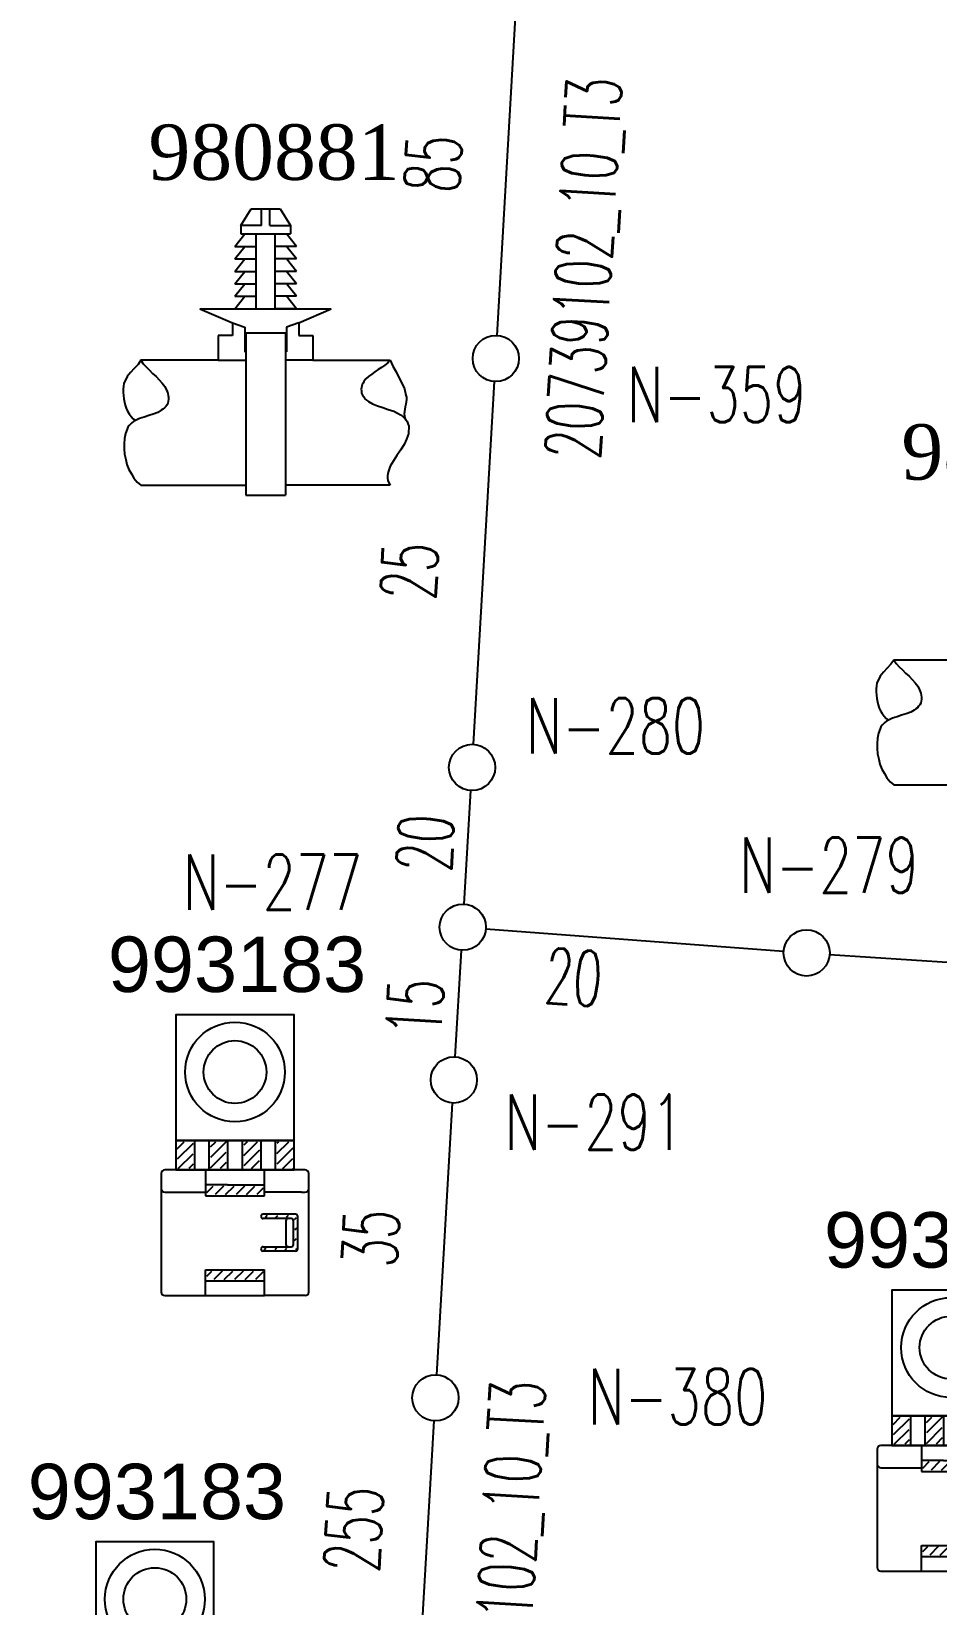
# Model space of a CAD drawing. Header units: millimetres. Extents: x -78 to 6757, y -2226 to 2184.
# Drawn here: x 2378 to 2476, y 1113.3 to 1283.6 of the extents above; entities that cross this region are included whole.
import ezdxf

# ---------------------------------------------------------------- set-up
doc = ezdxf.new("R2010")
doc.units = ezdxf.units.MM
doc.layers.add('LAYER_0', color=7, linetype='Continuous')
doc.layers.add('SYMBOLS', color=7, linetype='Continuous')
doc.styles.add('HS-BUNDLE-DIMENSION', font='ROMANS.SHX', dxfattribs={"width": 0.6, "height": 6})
doc.styles.add('HS-NODE', font='ROMANS.SHX', dxfattribs={"width": 0.7, "height": 6})
doc.styles.get("Standard").update_dxf_attribs({"font": 'TIMES.TTF'})
doc.linetypes.add('20590623', pattern='A,0.0001,-0.2,[132,ltypeshp.shx,S=0.2,R=0,X=-0.2,Y=0],-0.2', length=0.4001)
doc.linetypes.add('20739102', pattern='A,0.0001,-0.2,[132,ltypeshp.shx,S=0.2,R=0,X=-0.2,Y=0],-0.2', length=0.4001)
doc.linetypes.add('ZIPPED_TUBE', pattern='A,0.0001,-0.25,["~",Standard,S=1,R=0,X=-0.3,Y=-0.6],-0.25', length=0.5001)

# ---------------------------------------------------------------- blocks, each defined once
blk = doc.blocks.new('A$C3CDF263F')
at = {"layer": 'SYMBOLS', "color": 7}
for points in [[(14.14, 32.4), (15.39, 34.4)], [(15.39, 34.4), (18.89, 34.4)], [(16.64, 32.4), (16.64, 34.4)], [(17.64, 32.4), (17.64, 34.4)], [(18.89, 34.4), (20.14, 32.4)], [(16.64, 32.4), (14.14, 32.4)], [(14.14, 32.4), (14.14, 31.4)], [(17.64, 32.4), (20.14, 32.4)], [(20.14, 32.4), (20.14, 31.4)], [(13.44, 29.9), (14.64, 31.4)], [(14.14, 31.4), (20.14, 31.4)], [(15.98, 22.4), (15.98, 31.4)], [(18.28, 22.4), (18.28, 31.4)], [(20.84, 29.9), (19.64, 31.4)], [(13.43, 28.4), (14.64, 29.9)], [(13.43, 28.4), (15.98, 28.4)], [(13.43, 26.9), (14.63, 28.4)], [(13.44, 29.9), (15.99, 29.9)], [(20.83, 28.4), (18.28, 28.4)], [(20.84, 29.9), (18.29, 29.9)], [(20.84, 28.4), (19.64, 29.9)], [(20.84, 26.9), (19.64, 28.4)], [(13.43, 26.9), (15.98, 26.9)], [(13.43, 25.4), (14.63, 26.9)], [(20.83, 26.9), (18.28, 26.9)], [(20.84, 25.4), (19.63, 26.9)], [(13.43, 25.4), (15.98, 25.4)], [(13.43, 23.9), (14.63, 25.4)], [(20.83, 25.4), (18.28, 25.4)], [(20.83, 23.9), (19.63, 25.4)], [(13.43, 23.9), (15.98, 23.9)], [(13.43, 22.4), (14.63, 23.9)], [(20.83, 23.9), (18.28, 23.9)], [(20.83, 22.4), (19.63, 23.9)], [(9.23, 22.4), (13.13, 20.7)], [(9.23, 22.4), (25.03, 22.4)], [(13.43, 22.4), (15.98, 22.4)], [(20.83, 22.4), (18.28, 22.4)], [(21.13, 20.7), (25.03, 22.4)], [(11.43, 19.2), (11.43, 16.2)], [(13.13, 19.2), (11.43, 19.2)], [(13.13, 20.7), (14.63, 20.2)], [(13.13, 20.7), (13.13, 19.2)], [(14.63, 20.2), (14.63, 17.2)], [(14.73, 19.5), (14.73, 0)], [(14.73, 19.5), (19.53, 19.5)], [(19.53, 19.5), (19.53, 0)], [(21.13, 20.7), (19.63, 20.2)], [(19.63, 20.2), (19.63, 17.2)], [(21.13, 20.7), (21.13, 19.2)], [(21.13, 19.2), (22.83, 19.2)], [(22.83, 19.2), (22.83, 16.2)], [(14.63, 17.2), (14.73, 17.2)], [(19.63, 17.2), (19.53, 17.2)], [(2.13, 16.2), (1.78, 15.69), (1.31, 15.22), (0.89, 14.73), (0.69, 14.49), (0.49, 14.24), (0.35, 13.97), (0.2, 13.7), (0.09, 13.42), (0.05, 13.11), (0, 12.75), (0, 12.36), (0.03, 11.97), (0.06, 11.58), (0.14, 11.18), (0.25, 10.81), (0.37, 10.43), (0.53, 10.08), (0.73, 9.76), (0.94, 9.44), (1.19, 9.17), (1.49, 8.96)], [(2.13, 16.2), (2.4, 15.79), (2.77, 15.4), (3.16, 15.01), (3.54, 14.62), (3.95, 14.24), (4.32, 13.85), (4.68, 13.45), (5, 13.05), (5.21, 12.63), (5.31, 12.41), (5.38, 12.2), (5.42, 11.97), (5.45, 11.75), (5.45, 11.51), (5.4, 11.27), (5.36, 11.03), (5.25, 10.82), (5.11, 10.64), (4.97, 10.47), (4.78, 10.32), (4.57, 10.19), (4.15, 9.93), (3.61, 9.74), (3.06, 9.56), (2.51, 9.38), (1.95, 9.21), (1.49, 8.96), (1.25, 8.83), (1.04, 8.69), (0.87, 8.52), (0.7, 8.35), (0.56, 8.16), (0.47, 7.93), (0.26, 7.39), (0.15, 6.79), (0.12, 6.17), (0.1, 5.55), (0.16, 4.91), (0.31, 4.29), (0.45, 3.67), (0.68, 3.08), (0.99, 2.55), (1.29, 2.02), (1.68, 1.56), (2.13, 1.2)], [(11.43, 16.2), (2.13, 16.2)], [(11.43, 16.2), (14.73, 16.2)], [(22.83, 16.2), (19.53, 16.2)], [(22.83, 16.2), (32.13, 16.2)], [(32.13, 16.2), (31.84, 15.9), (31.47, 15.62), (31.07, 15.35), (30.68, 15.08), (30.27, 14.81), (29.89, 14.53), (29.52, 14.26), (29.19, 13.96), (28.96, 13.64), (28.85, 13.47), (28.76, 13.3), (28.7, 13.11), (28.65, 12.93), (28.63, 12.74), (28.65, 12.53), (28.68, 12.24), (28.78, 12), (28.93, 11.79), (29.08, 11.58), (29.28, 11.41), (29.52, 11.26), (29.99, 10.95), (30.61, 10.73), (31.25, 10.52), (31.89, 10.3), (32.55, 10.09), (33.09, 9.8), (33.36, 9.65), (33.6, 9.49), (33.8, 9.29), (34, 9.09), (34.16, 8.86), (34.25, 8.6), (34.36, 8.29), (34.38, 7.98), (34.34, 7.67), (34.3, 7.35), (34.2, 7.03), (34.07, 6.71), (33.79, 6.06), (33.35, 5.41), (32.93, 4.76), (32.52, 4.12), (32.13, 3.48), (31.93, 2.88), (31.84, 2.58), (31.79, 2.29), (31.81, 2.01), (31.84, 1.73), (31.94, 1.46), (32.13, 1.2)], [(32.13, 16.2), (32.44, 15.51), (32.82, 14.83), (33.17, 14.15), (33.51, 13.46), (33.83, 12.77), (34, 12.02), (34.06, 11.77), (34.06, 11.49), (34.02, 11.2), (33.99, 10.91), (33.93, 10.62), (33.89, 10.33), (33.84, 10.05), (33.81, 9.77), (33.85, 9.52), (33.88, 9.27), (33.97, 9.05), (34.16, 8.86)], [(2.13, 1.2), (14.73, 1.2)], [(32.13, 1.2), (19.53, 1.2)], [(14.73, 0), (19.53, 0)]]:
    blk.add_lwpolyline(points, dxfattribs=at)
blk = doc.blocks.new('498108720')
at = {"layer": 'LAYER_0', "color": 7, "linetype": 'Continuous', "xscale": 0.9000000000000004, "yscale": 0.8999999999999999, "zscale": 0.9}
blk.add_blockref('A$C3CDF263F', (95.67, 20.67), dxfattribs=at)
at = {"layer": 'LAYER_0', "color": 7, "linetype": 'Continuous', "insert": (98.4, 60.78), "char_height": 6, "width": 590.658, "attachment_point": 1}
blk.add_mtext('{\\fTimes New Roman|b0|i0|c0|p18;980881}', dxfattribs=at)
blk = doc.blocks.new('498128490')
at = {"layer": 'LAYER_0', "color": 7}
for points in [[(14.28, 16.68), (14.28, 30.28), (1.48, 30.28), (1.48, 16.68)], [(14.28, 16.68), (1.48, 16.68)], [(1.48, 16.68), (1.48, 13.48)], [(1.48, 16.68), (3.48, 16.68)], [(1.62, 15.77), (2.39, 16.54)], [(3.34, 16.35), (1.62, 14.63)], [(3.48, 16.68), (3.48, 13.48)], [(3.48, 16.68), (5.08, 16.68)], [(5.08, 16.68), (3.48, 16.68)], [(5.08, 16.68), (7.08, 16.68)], [(5.08, 13.48), (5.08, 16.68)], [(6.92, 16.54), (5.22, 14.84)], [(5.22, 15.97), (5.79, 16.54)], [(5.22, 13.71), (6.94, 15.42)], [(7.08, 16.68), (7.08, 13.48)], [(8.68, 16.68), (7.08, 16.68)], [(7.08, 16.68), (8.68, 16.68)], [(8.68, 13.48), (8.68, 16.68)], [(8.68, 16.68), (10.68, 16.68)], [(9.19, 16.54), (8.82, 16.18)], [(8.82, 15.05), (10.31, 16.54)], [(10.54, 15.63), (8.82, 13.92)], [(10.68, 16.68), (10.68, 13.48)], [(10.68, 16.68), (12.28, 16.68)], [(12.28, 16.68), (10.68, 16.68)], [(12.28, 13.48), (12.28, 16.68)], [(12.28, 16.68), (14.28, 16.68)], [(12.58, 16.54), (12.42, 16.38)], [(12.42, 15.26), (13.71, 16.54)], [(14.14, 15.84), (12.42, 14.12)], [(14.28, 13.48), (14.28, 16.68)], [(1.74, 13.62), (3.34, 15.22)], [(3.34, 14.09), (2.87, 13.62)], [(6.94, 14.3), (6.27, 13.62)], [(9.66, 13.62), (10.54, 14.5)], [(13.05, 13.62), (14.14, 14.71)], [(14.14, 13.58), (14.19, 13.62)], [(-0.12, 13.08), (-0.12, 12.68)], [(-0.12, 12.68), (-0.12, 11.88)], [(0.68, 13.48), (0.28, 13.48)], [(1.48, 13.48), (0.68, 13.48)], [(1.48, 13.48), (5.08, 13.48)], [(3.48, 13.48), (1.48, 13.48)], [(8.68, 13.48), (3.48, 13.48)], [(3.48, 13.48), (5.08, 13.48)], [(4.68, 13.48), (4.68, 11.88)], [(5.08, 13.48), (7.08, 13.48)], [(7.08, 13.48), (14.28, 13.48)], [(7.08, 13.48), (8.68, 13.48)], [(10.68, 13.48), (8.68, 13.48)], [(10.68, 13.48), (12.28, 13.48)], [(12.28, 13.48), (10.68, 13.48)], [(11.08, 11.88), (11.08, 13.48)], [(14.28, 13.48), (12.28, 13.48)], [(15.08, 13.48), (14.28, 13.48)], [(15.48, 13.48), (15.08, 13.48)], [(15.88, 12.68), (15.88, 13.08)], [(15.88, 11.88), (15.88, 12.68)], [(-0.12, 11.88), (-0.12, 11.48)], [(-0.12, 11.48), (-0.12, 0.68)], [(0.28, 11.08), (0.68, 11.08)], [(0.68, 11.08), (4.68, 11.08)], [(7.08, 11.88), (4.68, 11.88)], [(4.68, 11.88), (4.68, 10.68)], [(4.68, 10.68), (11.08, 10.68)], [(4.82, 11.05), (5.51, 11.74)], [(6.64, 11.74), (5.73, 10.82)], [(6.86, 10.82), (7.78, 11.74)], [(7.08, 11.88), (11.08, 11.88)], [(8.91, 11.74), (7.99, 10.82)], [(9.12, 10.82), (10.03, 11.74)], [(10.94, 11.51), (10.25, 10.82)], [(11.08, 10.68), (11.08, 11.88)], [(15.08, 11.08), (11.08, 11.08)], [(15.08, 11.08), (15.48, 11.08)], [(15.88, 11.48), (15.88, 11.88)], [(15.88, 0.68), (15.88, 11.48)], [(14.44, 8.69), (10.92, 8.69)], [(11.37, 8.55), (11.18, 8.35)], [(12.31, 8.35), (12.51, 8.55)], [(13.63, 8.55), (13.43, 8.35)], [(13.64, 8.21), (10.92, 8.21)], [(13.96, 8.21), (13.4, 8.21)], [(13.4, 7.97), (13.4, 5.41)], [(14.2, 5.41), (14.2, 7.97)], [(14.34, 8.12), (14.54, 8.32)], [(14.54, 7.19), (14.34, 6.99)], [(14.68, 4.93), (14.68, 8.45)], [(10.92, 5.17), (13.96, 5.17)], [(13.64, 5.17), (13.4, 5.17)], [(14.34, 5.86), (14.54, 6.06)], [(14.44, 4.69), (10.92, 4.69)], [(11.05, 4.84), (11.25, 5.03)], [(12.38, 5.03), (12.18, 4.83)], [(13.31, 4.83), (13.51, 5.03)], [(14.54, 4.93), (14.44, 4.83)], [(4.68, 2.68), (11.08, 2.68)], [(4.68, 1.48), (4.68, 2.68)], [(4.82, 2), (5.36, 2.54)], [(6.49, 2.54), (5.58, 1.62)], [(6.71, 1.62), (7.63, 2.54)], [(8.75, 2.54), (7.84, 1.62)], [(8.97, 1.62), (9.89, 2.54)], [(10.94, 2.46), (10.1, 1.62)], [(11.08, 1.48), (11.08, 2.68)], [(-0.12, 0.68), (-0.12, 0.28)], [(4.68, 1.48), (11.08, 1.48)], [(4.68, -0.12), (4.68, 1.48)], [(4.68, -0.12), (4.68, 1.48)], [(11.08, -0.12), (11.08, 1.48)], [(15.88, 0.28), (15.88, 0.68)], [(0.28, -0.12), (0.68, -0.12)], [(0.68, -0.12), (4.68, -0.12)], [(4.68, -0.12), (11.08, -0.12)], [(15.08, -0.12), (11.08, -0.12)], [(15.48, -0.12), (15.08, -0.12)]]:
    blk.add_lwpolyline(points, dxfattribs=at)
for radius in [5.4, 3.4]:
    blk.add_circle((7.88, 24.08), radius, dxfattribs=at)
for centre, radius, start, end in [((0.28, 13.08), 0.4, 90, 180), ((15.48, 13.08), 0.4, 0, 90), ((0.28, 11.48), 0.4, 180, 270), ((15.48, 11.48), 0.4, 270, 0), ((10.92, 8.45), 0.24, 90, 180), ((14.44, 8.45), 0.24, 0, 90), ((10.92, 8.45), 0.24, 180, 270), ((13.64, 7.97), 0.24, 90, 180), ((13.96, 7.97), 0.24, 0, 90), ((10.92, 4.93), 0.24, 90, 180), ((13.64, 5.41), 0.24, 180, 270), ((13.96, 5.41), 0.24, 270, 0), ((10.92, 4.93), 0.24, 180, 270), ((14.44, 4.93), 0.24, 270, 0), ((0.28, 0.28), 0.4, 180, 270), ((15.48, 0.28), 0.4, 270, 0)]:
    blk.add_arc(centre, radius, start, end, dxfattribs=at)
at = {"layer": 'LAYER_0', "color": 7, "linetype": 'Continuous', "insert": (-5.88, 38.74), "char_height": 6, "width": 590.658, "attachment_point": 1}
blk.add_mtext('{\\fArial|b0|i0|c0|p32;993183}', dxfattribs=at)

msp = doc.modelspace()

# ---------------------------------------------------------------- linework, layer by layer
at = {"color": 7, "linetype": '20739102', "ltscale": 8}
for points in [[(2428.37, 1250.69), (2430.63, 1289.58)], [(2425.8, 1206.43), (2428.08, 1245.7)], [(2421.83, 1138.18), (2423.54, 1167.6)], [(2419.96, 1106.02), (2421.54, 1133.19)]]:
    msp.add_lwpolyline(points, dxfattribs=at)
at = {"color": 7, "ltscale": 8}
for points in [[(2424.79, 1189.13), (2425.51, 1201.44)], [(2427.14, 1186.45), (2459.39, 1184.04)], [(2423.83, 1172.6), (2424.5, 1184.14)]]:
    msp.add_lwpolyline(points, dxfattribs=at)
at = {"color": 7, "linetype": '20590623', "ltscale": 8}
msp.add_lwpolyline([(2464.38, 1183.69), (2544.26, 1178.49)], dxfattribs=at)
at = {"color": 7, "linetype": 'Continuous'}
for centre in [(2428.23, 1248.19), (2425.66, 1203.93), (2424.65, 1186.63), (2461.89, 1183.85), (2423.69, 1170.1), (2421.69, 1135.69)]:
    msp.add_circle(centre, 2.5, dxfattribs=at)

# ---------------------------------------------------------------- block references
at = {"linetype": 'ZIPPED_TUBE'}
for name, p in [('498108720', (2292.22, 1212.74)), ('498108720', (2373.75, 1180.3)), ('498128490', (2392.11, 1146.88)), ('498128490', (2469.64, 1117.05)), ('498128490', (2383.43, 1089.82))]:
    msp.add_blockref(name, p, dxfattribs=at)

# ---------------------------------------------------------------- texts
at = {"color": 1, "linetype": 'Continuous', "ltscale": 8, "style": 'HS-BUNDLE-DIMENSION', "width": 0.6}
for s, rotation, p in [('20739102_10_T3', 86.6728, (2439.52, 1237.17)), ('85', 86.6728, (2424.26, 1266.03)), ('25', 86.6728, (2421.69, 1221.93)), ('20', 86.6728, (2423.39, 1192.49)), ('20', 355.7316, (2433.35, 1178.45)), ('15', 86.6728, (2422.3, 1174.71)), ('35', 86.6728, (2417.5, 1149.74)), ('20739102_10_T3', 86.6728, (2431.24, 1096.12)), ('255', 86.6728, (2415.57, 1116.68))]:
    msp.add_text(s, height=6, rotation=rotation, dxfattribs=at).set_placement(p)
at = {"color": 5, "linetype": 'Continuous', "style": 'HS-NODE', "width": 0.7}
for s, p in [('N-359', (2442.42, 1241.28)), ('N-280', (2431.47, 1205.43)), ('N-279', (2454.59, 1190.34)), ('N-277', (2394.34, 1188.5)), ('N-291', (2429.17, 1162.54)), ('N-380', (2438.2, 1132.82))]:
    msp.add_text(s, height=6, dxfattribs=at).set_placement(p)

doc.saveas('drawing.dxf')
